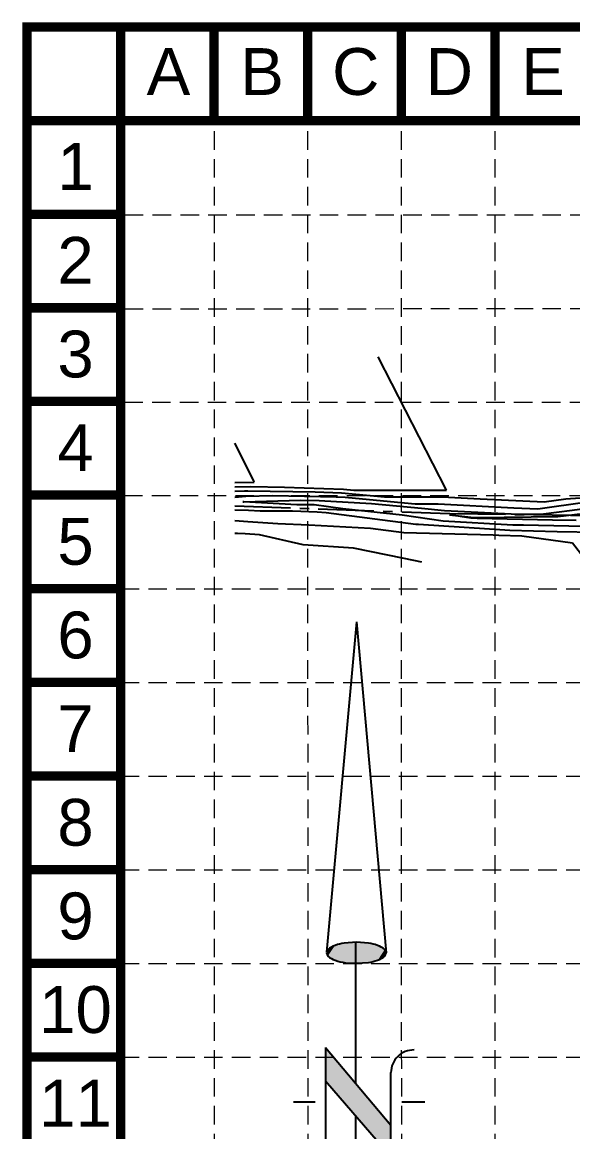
# Model space of a CAD drawing. Header units: feet. Extents: x 9918 to 11941, y 10990 to 14224.
# Drawn here: x 9918 to 10214, y 13626 to 14224 of the extents above; entities that cross this region are included whole.
import ezdxf
from ezdxf.enums import TextEntityAlignment as Align

# ---------------------------------------------------------------- set-up
doc = ezdxf.new("R2010")
doc.units = ezdxf.units.FT
doc.header["$LTSCALE"] = 40
doc.header["$MEASUREMENT"] = 0
for name, pattern in [('CENTER2', [1.125, 0.75, -0.125, 0.125, -0.125]), ('DASHED', [0.75, 0.5, -0.25]), ('HIDDEN', [0.375, 0.25, -0.125])]:
    doc.linetypes.add(name, pattern=pattern)
for name, color, linetype in [('BASE', 7, 'CONTINUOUS'), ('CHANNEL C-LINE', 2, 'CENTER2'), ('CONT-MJR', 252, 'CONTINUOUS'), ('CONT-MNR', 253, 'CONTINUOUS'), ('GRID', 254, 'DASHED'), ('NARROW', 7, 'CONTINUOUS')]:
    doc.layers.add(name, color=color, linetype=linetype)
doc.styles.get("Standard").update_dxf_attribs({"font": 'ARIAL.TTF'})

# ---------------------------------------------------------------- blocks, each defined once
blk = doc.blocks.new('North Arrow')
at = {"layer": 'NARROW'}
for p, q in [((32.433, 3.058), (32.433, 4.631)), ((28.767, -2.092), (34.019, 2.32)), ((36.178, 2.333), (30.465, 2.333)), ((36.157, 2.32), (31.04, -2.092)), ((0, 0), (22.363, 2.002)), ((39.102, 0.007), (59.964, 2.109)), ((0, 0), (22.334, -2.022)), ((21.659, -0.048), (21.656, -0.048)), ((31.2, -0.048), (21.659, -0.048)), ((57.454, -0.048), (33.411, -0.048)), ((59.831, -2.142), (39.045, -0.008)), ((57.693, -0.027), (57.769, -0.013)), ((57.765, -0.05), (57.693, -0.027)), ((28.767, -2.092), (34.954, -2.092)), ((32.433, -4.262), (32.433, -2.801))]:
    blk.add_line(p, q, dxfattribs=at)
blk.add_lwpolyline([(22.365, -2.029), (22.586, -1.927, 0.091577), (22.866, -1.437, 0.048306), (23.034, -0.751), (23.074, -0.008), (23.014, 0.819, 0.048306), (22.866, 1.421, 0.091577), (22.586, 1.911), (22.365, 2.013), (22.144, 1.911, 0.091577), (21.863, 1.421, 0.048306), (21.715, 0.819), (21.656, -0.008), (21.715, -0.835, 0.048306), (21.863, -1.437, 0.091577), (22.144, -1.927)], format="xyb", close=True, dxfattribs=at)
for points in [[(57.456, -0.031), (57.44, 0.084, -0.066818), (57.675, 0.471, -0.03073), (58.009, 0.837), (58.522, 1.292), (59.073, 1.7, -0.03073), (59.5, 1.951, -0.066818), (59.928, 2.1), (60.037, 2.061)], [(60.037, 2.061), (60.053, 1.946, -0.066818), (59.818, 1.559, -0.03073), (59.434, 1.137), (58.971, 0.738), (58.42, 0.33, -0.03073), (57.993, 0.079, -0.036692), (57.762, -0.017)], [(57.456, -0.035), (57.44, -0.15, 0.066818), (57.675, -0.538, 0.03073), (58.009, -0.904), (58.522, -1.359), (59.073, -1.767, 0.03073), (59.5, -2.017, 0.066818), (59.928, -2.167), (60.037, -2.128)], [(60.037, -2.128), (60.053, -2.013, 0.066818), (59.818, -1.625, 0.03073), (59.434, -1.204), (58.971, -0.804), (58.42, -0.396, 0.03073), (57.993, -0.146, 0.036692), (57.762, -0.049)]]:
    blk.add_lwpolyline(points, format="xyb", dxfattribs=at)
for centre, start, end in [((30.465, 3.863), 178.8769, 270), ((34.954, -3.622), 358.8769, 90)]:
    blk.add_arc(centre, 1.53, start, end, dxfattribs=at)
for points in [[(31.046, -2.093), (36.152, 2.359), (28.747, -2.064), (34.013, 2.359)], [(23.019, 0.749), (21.855, 1.42), (22.868, 1.437), (22.145, 1.91)], [(22.868, 1.437), (22.145, 1.91), (22.586, 1.91), (22.355, 2.002)], [(59.264, 0.996), (58.694, 1.42), (59.447, 1.15), (59.003, 1.649)], [(59.447, 1.15), (59.003, 1.649), (59.617, 1.336), (59.276, 1.823)], [(59.617, 1.336), (59.276, 1.823), (59.81, 1.551), (59.493, 1.954)], [(59.81, 1.551), (59.493, 1.954), (59.931, 1.73), (59.695, 2.04)], [(59.931, 1.73), (59.695, 2.04), (60.053, 1.942), (59.931, 2.103)], [(60.053, 1.942), (59.931, 2.103), (60.036, 2.064)], [(23.027, -0.762), (21.67, -0.045), (23.065, -0.045), (21.716, 0.82)], [(23.065, -0.045), (21.716, 0.82), (23.019, 0.749), (21.855, 1.42)], [(57.838, 0.664), (58.295, 0.258), (58.029, 0.857), (58.518, 0.406)], [(58.029, 0.857), (58.518, 0.406), (58.26, 1.069), (58.73, 0.566)], [(58.26, 1.069), (58.73, 0.566), (58.518, 1.297), (59.049, 0.811)], [(58.518, 1.297), (59.049, 0.811), (58.696, 1.423), (59.261, 0.995)], [(57.444, 0.08), (57.695, -0.011), (57.498, 0.212), (57.771, -0.011)], [(57.45, -0.04), (57.689, -0.017), (57.444, 0.08), (57.695, -0.011)], [(57.498, 0.212), (57.771, -0.011), (57.6, 0.389), (57.94, 0.063)], [(57.6, 0.389), (57.94, 0.063), (57.682, 0.498), (58.07, 0.132)], [(57.682, 0.498), (58.07, 0.132), (57.838, 0.664), (58.295, 0.258)], [(22.868, -1.44), (21.725, -0.875), (23.027, -0.762), (21.67, -0.045)], [(57.437, -0.142), (57.689, -0.022), (57.45, -0.04), (57.689, -0.017)], [(57.457, -0.193), (57.695, -0.028), (57.437, -0.142), (57.689, -0.022)], [(57.526, -0.326), (57.764, -0.051), (57.457, -0.193), (57.695, -0.028)], [(57.634, -0.48), (57.901, -0.102), (57.526, -0.326), (57.764, -0.051)], [(57.784, -0.662), (58.091, -0.2), (57.634, -0.48), (57.901, -0.102)], [(57.975, -0.874), (58.336, -0.348), (57.784, -0.662), (58.091, -0.2)], [(58.241, -1.114), (58.614, -0.542), (57.975, -0.874), (58.336, -0.348)], [(58.614, -1.434), (58.927, -0.771), (58.241, -1.114), (58.614, -0.542)], [(22.578, -1.93), (21.863, -1.447), (22.868, -1.44), (21.725, -0.875)], [(22.363, -2.015), (22.145, -1.93), (22.578, -1.93), (21.863, -1.447)], [(58.914, -1.645), (59.2, -1.005), (58.614, -1.434), (58.927, -0.771)], [(59.118, -1.794), (59.57, -1.355), (58.918, -1.652), (59.2, -1.012)], [(59.348, -1.928), (59.813, -1.622), (59.118, -1.794), (59.57, -1.355)], [(59.537, -1.325), (59.414, -1.184), (59.208, -1.014)], [(59.583, -2.052), (59.928, -1.787), (59.348, -1.928), (59.813, -1.622)], [(59.783, -2.125), (60.046, -2.008), (59.583, -2.052), (59.928, -1.787)], [(59.923, -2.167), (60.038, -2.132), (59.783, -2.125), (60.046, -2.008)]]:
    blk.add_solid(points, dxfattribs=at)

msp = doc.modelspace()

# ---------------------------------------------------------------- linework, layer by layer
at = {"layer": 'BASE', "color": 9}
msp.add_line((9970.8, 14170.59), (11887.65, 14170.59), dxfattribs=at)
at = {"layer": 'BASE', "const_width": 5.04}
for points in [[(9970.8, 14221.03), (9920.35, 14221.03)], [(9970.8, 14221.03), (9970.8, 14170.59)], [(10021.24, 14221.03), (10021.24, 14170.59)], [(10071.68, 14221.03), (10071.68, 14170.59)], [(10122.13, 14221.03), (10122.13, 14170.59)], [(10172.57, 14221.03), (10172.57, 14170.59)], [(9970.8, 14170.59), (9920.35, 14170.59)], [(9970.8, 14120.14), (9920.35, 14120.14)], [(9970.8, 14069.7), (9920.35, 14069.7)], [(9970.8, 14019.26), (9920.35, 14019.26)], [(9970.8, 13968.81), (9920.35, 13968.81)], [(9970.8, 13918.37), (9920.35, 13918.37)], [(9970.8, 13867.92), (9920.35, 13867.92)], [(9970.8, 13817.48), (9920.35, 13817.48)], [(9970.8, 13767.04), (9920.35, 13767.04)], [(9970.8, 13716.59), (9920.35, 13716.59)], [(9970.8, 13666.15), (9920.35, 13666.15)]]:
    msp.add_lwpolyline(points, dxfattribs=at)
for points in [[(11938.1, 10992.64), (11938.1, 14221.03), (9920.35, 14221.03), (9920.35, 10992.64)], [(11887.65, 11043.08), (11887.65, 14170.59), (9970.8, 14170.59), (9970.8, 11043.08)]]:
    msp.add_lwpolyline(points, close=True, dxfattribs=at)
at = {"layer": 'CHANNEL C-LINE', "color": 5}
for p, q in [((10032.37, 13962.99), (10148.26, 13958.93)), ((10148.26, 13958.93), (10282.49, 13957.11))]:
    msp.add_line(p, q, dxfattribs=at)
at = {"layer": 'CONT-MJR', "color": 35}
for p, q in [((10042.59, 13976.43, 610), (10032.37, 13996.89, 610)), ((10032.37, 13975.59, 610), (10042.52, 13975.82, 610)), ((10042.52, 13975.82, 610), (10042.61, 13975.82, 610)), ((10042.88, 13975.81, 610), (10042.59, 13976.43, 610)), ((10042.61, 13975.82, 610), (10042.88, 13975.81, 610)), ((10159.55, 13956.42, 605), (10148.07, 13958.13, 605)), ((10148.07, 13958.13, 605), (10159.61, 13956.95, 605)), ((10162.95, 13956.24, 605), (10159.55, 13956.42, 605)), ((10159.61, 13956.95, 605), (10163.19, 13956.76, 605)), ((10203.51, 13955.36, 605), (10162.95, 13956.24, 605)), ((10163.19, 13956.76, 605), (10206.43, 13957.26, 605)), ((10206.43, 13957.26, 605), (10224.29, 13959.48, 605)), ((10216.25, 13955.09, 605), (10203.51, 13955.36, 605))]:
    msp.add_line(p, q, dxfattribs=at)
at = {"layer": 'CONT-MNR', "color": 35}
for p, q in [((10146.41, 13971.49, 609), (10109.69, 14043.37, 609)), ((10032.37, 13973.29, 609), (10040.93, 13973.48, 609)), ((10032.37, 13970.97, 608), (10037.61, 13971.1, 608)), ((10032.37, 13967.76, 607), (10038.24, 13968.24, 607)), ((10037.61, 13971.1, 608), (10039.33, 13971.14, 608)), ((10038.24, 13968.24, 607), (10052.87, 13968.62, 607)), ((10039.33, 13971.14, 608), (10075.73, 13970.51, 608)), ((10040.93, 13973.48, 609), (10059.17, 13973.16, 609)), ((10052.87, 13968.62, 607), (10087, 13967.97, 607)), ((10059.17, 13973.16, 609), (10090.85, 13972.06, 609)), ((10075.73, 13970.51, 608), (10089.76, 13970.02, 608)), ((10087, 13967.97, 607), (10091.8, 13967.71, 607)), ((10089.76, 13970.02, 608), (10112.98, 13967.86, 608)), ((10090.85, 13972.06, 609), (10096.45, 13971.54, 609)), ((10091.8, 13967.71, 607), (10101.14, 13966.82, 607)), ((10096.45, 13971.54, 609), (10146.42, 13971.47, 609)), ((10112.98, 13967.86, 608), (10144.13, 13967.82, 608)), ((10144.13, 13967.82, 608), (10164.59, 13966.74, 608)), ((10146.42, 13971.47, 609), (10146.41, 13971.49, 609)), ((10210.75, 13966.87, 608), (10242.48, 13968.97, 608)), ((10036.64, 13965.23, 606), (10037.2, 13965.28, 606)), ((10037.22, 13965.22, 606), (10036.64, 13965.23, 606)), ((10037.2, 13965.28, 606), (10067.84, 13966.08, 606)), ((10065.87, 13963.64, 606), (10037.22, 13965.22, 606)), ((10075.1, 13963.65, 606), (10065.87, 13963.64, 606)), ((10067.84, 13966.08, 606), (10077.73, 13965.89, 606)), ((10090.57, 13961.5, 606), (10075.1, 13963.65, 606)), ((10077.73, 13965.89, 606), (10105.95, 13964.39, 606)), ((10101.14, 13966.82, 607), (10129.51, 13964.18, 607)), ((10105.95, 13964.39, 606), (10132.96, 13961.8, 606)), ((10129.51, 13964.18, 607), (10141.84, 13964.17, 607)), ((10132.96, 13961.8, 606), (10145.28, 13960.54, 606)), ((10141.84, 13964.17, 607), (10182.76, 13962, 607)), ((10164.59, 13966.74, 608), (10199.08, 13965.24, 608)), ((10182.76, 13962, 607), (10195.63, 13961.44, 607)), ((10195.63, 13961.44, 607), (10222.23, 13965.17, 607)), ((10199.08, 13965.24, 608), (10210.75, 13966.87, 608)), ((10214.18, 13960.73, 606), (10233.71, 13963.47, 606)), ((10039.81, 13960.56, 607), (10032.37, 13960.74, 607)), ((10046.08, 13960.22, 607), (10039.81, 13960.56, 607)), ((10063.37, 13960.23, 607), (10046.08, 13960.22, 607)), ((10076.65, 13959.61, 607), (10063.37, 13960.23, 607)), ((10081.55, 13959.36, 607), (10076.65, 13959.61, 607)), ((10129.87, 13952.95, 607), (10081.55, 13959.36, 607)), ((10122.56, 13958.01, 606), (10090.57, 13961.5, 606)), ((10144.58, 13954.73, 606), (10122.56, 13958.01, 606)), ((10145.28, 13960.54, 606), (10184.82, 13958.48, 606)), ((10184.82, 13958.48, 606), (10197.28, 13958.62, 606)), ((10197.28, 13958.62, 606), (10214.18, 13960.73, 606)), ((10039.46, 13954.5, 608), (10032.37, 13954.98, 608)), ((10055.58, 13953.35, 608), (10039.46, 13954.5, 608)), ((10072.2, 13952.57, 608), (10055.58, 13953.35, 608)), ((10105.48, 13950.85, 608), (10072.2, 13952.57, 608)), ((10123.37, 13948.48, 608), (10105.48, 13950.85, 608)), ((10131.25, 13952.91, 607), (10129.87, 13952.95, 607)), ((10180.51, 13949.8, 607), (10131.25, 13952.91, 607)), ((10182.12, 13952.69, 606), (10144.58, 13954.73, 606)), ((10206.04, 13949.08, 607), (10180.51, 13949.8, 607)), ((10187.97, 13952.56, 606), (10182.12, 13952.69, 606)), ((10228.61, 13951.71, 606), (10187.97, 13952.56, 606)), ((10033.75, 13948.18, 609), (10032.37, 13948.21, 609)), ((10037.95, 13947.89, 609), (10033.75, 13948.18, 609)), ((10045.67, 13947.34, 609), (10037.95, 13947.89, 609)), ((10069.12, 13942.07, 609), (10045.67, 13947.34, 609)), ((10171.61, 13947.24, 608), (10123.37, 13948.48, 608)), ((10174.68, 13947.05, 608), (10171.61, 13947.24, 608)), ((10186.93, 13946.7, 608), (10174.68, 13947.05, 608)), ((10214.33, 13942.95, 608), (10186.93, 13946.7, 608)), ((10227.41, 13948.64, 607), (10206.04, 13949.08, 607)), ((10096.29, 13940.3, 609), (10069.12, 13942.07, 609)), ((10123.52, 13934.69, 609), (10096.29, 13940.3, 609)), ((10228.43, 13924.66, 608), (10214.33, 13942.95, 608)), ((10133.05, 13932.77, 609), (10123.52, 13934.69, 609))]:
    msp.add_line(p, q, dxfattribs=at)
at = {"layer": 'GRID', "color": 252, "linetype": 'HIDDEN', "lineweight": 0}
for p, q in [((10021.7, 11244.86), (10021.43, 14168.69)), ((10072.36, 11244.86), (10071.73, 14168.67)), ((10122.65, 11244.85), (10122.18, 14168.54)), ((10173.36, 11244.84), (10172.56, 14168.46)), ((9973.09, 14119.8), (11886.82, 14120.05)), ((9973.05, 14069.22), (11886.82, 14069.61)), ((9972.77, 14018.93), (11887.65, 14019.26)), ((9972.7, 13968.53), (11887.65, 13968.81)), ((9970.8, 13918.37), (11887.65, 13918.37)), ((9970.8, 13867.92), (11887.65, 13867.92)), ((9970.8, 13817.48), (11887.65, 13817.48)), ((9970.8, 13767.04), (11887.65, 13767.04)), ((9970.8, 13716.59), (11887.65, 13716.59)), ((9970.8, 13666.15), (11887.65, 13666.15))]:
    msp.add_line(p, q, dxfattribs=at)

# ---------------------------------------------------------------- block references
at = {"layer": 'BASE', "xscale": 7.968749999954525, "yscale": 7.968749999954525, "zscale": 7.968749999953616, "rotation": 270}
msp.add_blockref('North Arrow', (10097.91, 13900.53), dxfattribs=at)

# ---------------------------------------------------------------- texts
at = {"layer": 'BASE'}
for s, height, p in [('A', 25.22, (9996.63, 14196.98)), ('B', 25.22, (10047.07, 14196.98)), ('C', 25.22, (10097.52, 14196.98)), ('D', 25.22, (10147.96, 14196.98)), ('E', 25.22, (10198.4, 14196.98)), ('1', 25.22, (9946.5, 14145.93)), ('1', 25.22, (9946.56, 14145.72)), ('2', 25.22, (9946.56, 14095.28)), ('3', 25.22, (9946.56, 14044.83)), ('4', 25.22, (9946.56, 13994.39)), ('5', 25.22, (9946.56, 13943.94)), ('6', 25.22, (9946.56, 13893.5)), ('7', 25.22, (9946.56, 13843.06)), ('8', 25.22, (9946.56, 13792.61)), ('9', 25.22, (9946.56, 13742.17)), ('10', 25.222, (9946.56, 13691.73)), ('11', 25.222, (9946.56, 13641.28))]:
    msp.add_text(s, height=height, dxfattribs=at).set_placement(p, align=Align.MIDDLE_CENTER)

doc.saveas('drawing.dxf')
